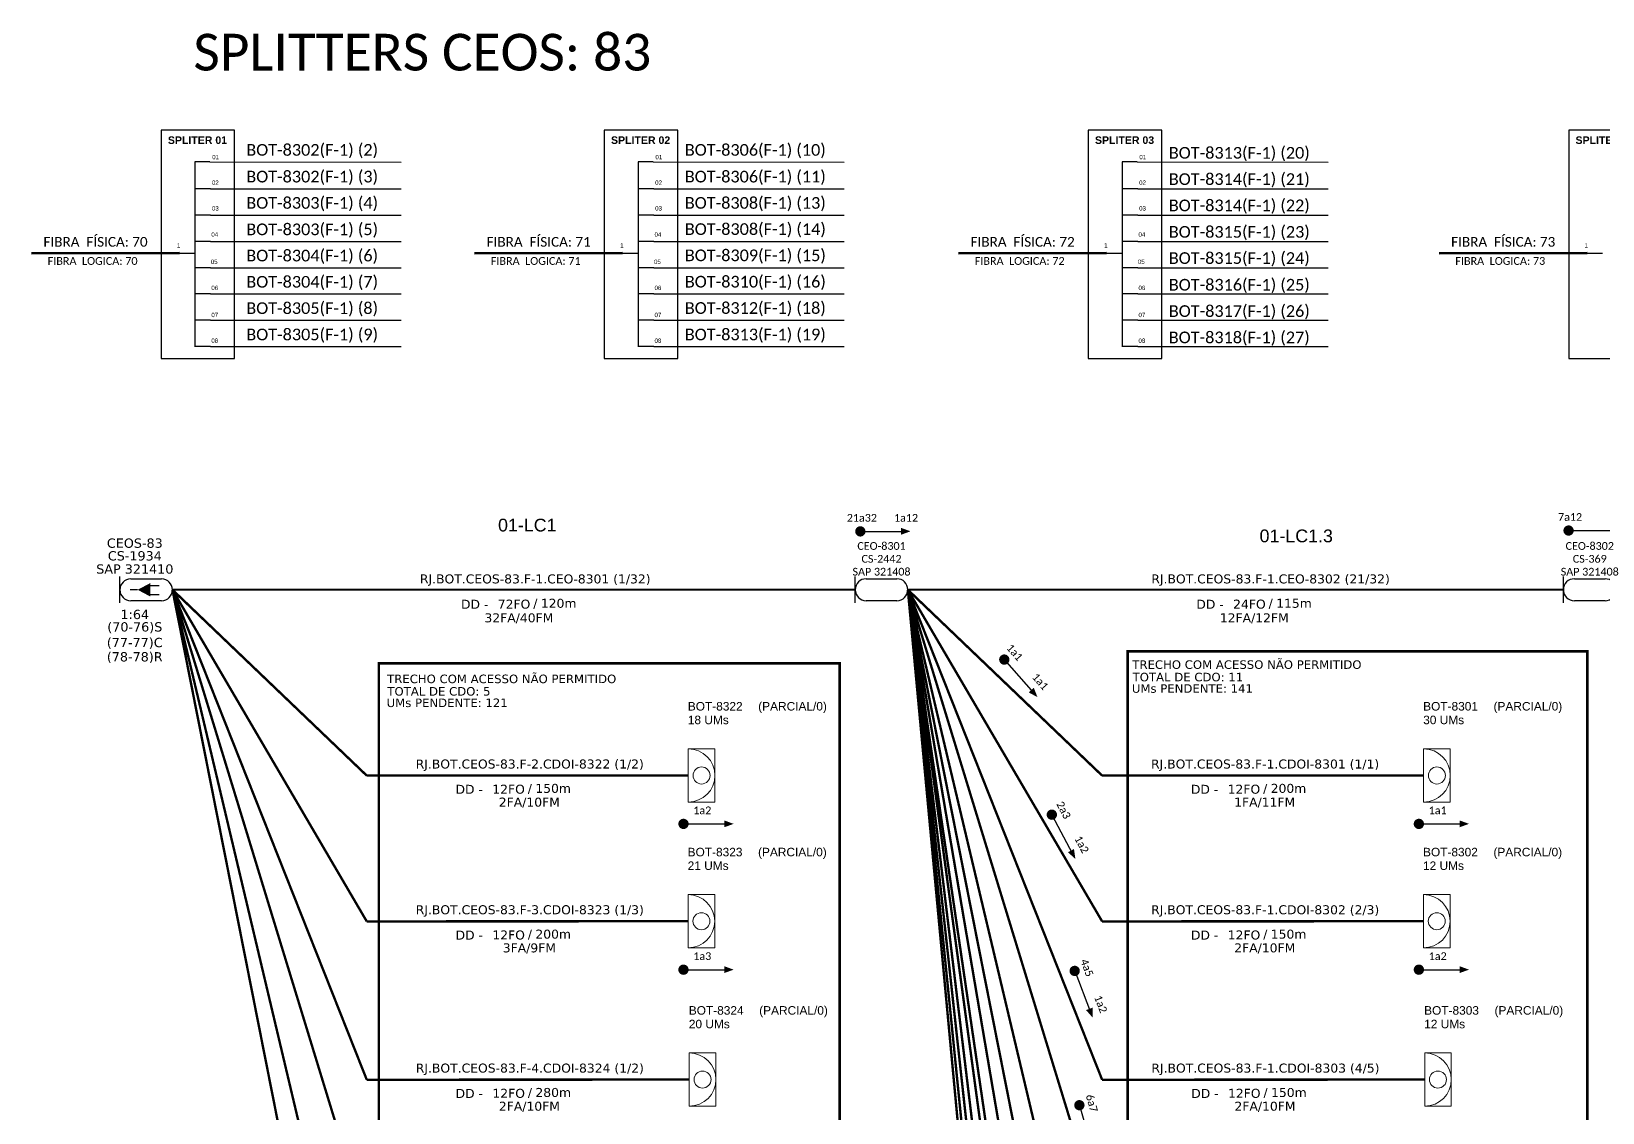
# Model space of a CAD drawing. Header units: millimetres. Extents: x 8469 to 9234, y -2805 to -2173.
# Drawn here: x 8469.5 to 8838.8, y -2427.2 to -2173 of the extents above; entities that cross this region are included whole.
import ezdxf
from ezdxf.enums import TextEntityAlignment as Align

# ---------------------------------------------------------------- set-up
doc = ezdxf.new("R2010")
doc.units = ezdxf.units.MM
doc.header["$MEASUREMENT"] = 0
for name, color, linetype, lineweight in [("20.0-LEGENDA DOS CDO'S", 1, 'Continuous', 0), ('20.1-CDO_INTERIOR', 1, 'Continuous', 0), ('40.1-ETIQUETAS', 1, 'Continuous', 20)]:
    doc.layers.add(name, color=color, linetype=linetype, lineweight=lineweight)
for name, color, linetype in [('20.4-CEOS', 1, 'Continuous'), ('CAP a instalar', 1, 'Continuous'), ('CD de instalação futura', 8, 'Continuous'), ('SETA', 7, 'Continuous')]:
    doc.layers.add(name, color=color, linetype=linetype)
doc.styles.add('ARIAL', font='arial.ttf')
doc.styles.add('siredit', font='verdana.ttf')
doc.linetypes.add('FENCELINE1', pattern='A,0.25,-0.1,[133,ltypeshp.shx,S=0.1,R=0,X=-0.1,Y=0],-0.1,1', length=1.45)

# ---------------------------------------------------------------- blocks, each defined once
blk = doc.blocks.new('CEOS_RP_CT_DRT')
at = {"layer": '20.4-CEOS', "color": 0}
for p, q in [((-4.54, 1.19), (-1.19, 1.19)), ((-1.19, -1.19), (-4.54, -1.19))]:
    blk.add_line(p, q, dxfattribs=at)
for points in [[(-5.73, -1.43), (-5.73, 1.44)], [(-3.79, 0), (-4.59, 0)], [(-2.47, 0.48), (-1.45, 0.48)], [(-2.47, -0.52), (-1.45, -0.52)]]:
    blk.add_lwpolyline(points, dxfattribs=at)
blk.add_lwpolyline([(-3.79, 0, 0, 1.47, 0), (-2.41, 0, 1.47, 1.47, 0)], format="xyseb", dxfattribs=at)
for centre, start, end in [((-4.54, 0), 90, 270), ((-1.19, 0), 270, 90)]:
    blk.add_arc(centre, 1.19, start, end, dxfattribs=at)
at = {"layer": '20.4-CEOS', "color": 7, "style": 'siredit'}
for tag, p in [('Nº_DA_CEOS', (-2.86, 5.6)), ('LOCAL', (-2.86, 4.24)), ('SAP', (-2.86, 2.78)), ('RACIO_SPLITAGEM', (-2.86, -1.88)), ('FIBRAS_SPLITTER', (-2.86, -3.58)), ('FIBRAS_TOP_C', (-2.86, -5.08)), ('RESERVA_FINAIS', (-2.86, -6.39))]:
    blk.add_attdef(tag, text='', height=1.01, dxfattribs=at).set_placement(p, align=Align.TOP_CENTER)
blk = doc.blocks.new('CDOI_INT')
at = {"layer": '20.1-CDO_INTERIOR', "color": 0, "lineweight": 18}
blk.add_lwpolyline([(4.25, -4.25), (4.25, 4.25), (0, 4.25), (0, -4.25)], close=True, dxfattribs=at)
blk.add_circle((2.12, 0), 1.36, dxfattribs=at)
blk.add_arc((0, 0), 4.25, 270, 90, dxfattribs=at)
at = {"layer": "20.0-LEGENDA DOS CDO'S", "color": 0, "style": 'ARIAL'}
for tag, p in [('CDO_N', (-0.08, 10.38)), ('SPLITER_1', (21.18, 10.38)), ('SPLITER_2', (21.19, 8.68)), ('SAP', (-0.08, 6.23)), ('SURVEY', (-0.08, 8.2)), ('1:XX', (5.94, -2.22)), ('UMS', (5.94, -4.24))]:
    blk.add_attdef(tag, p, '', height=1.36, dxfattribs=at)
blk.add_attdef('FIBRAS_UTILIZADAS', text='', height=1.36, dxfattribs=at).set_placement((15.34, 10.38), align=Align.CENTER)
blk = doc.blocks.new('ETIQUETA_RS5F')
at = {"layer": '40.1-ETIQUETAS', "color": 0, "style": 'siredit'}
blk.add_text('/', height=1.5, dxfattribs=at).set_placement((1.55, -1.95), align=Align.MIDDLE_RIGHT)
for tag, p in [('ETIQUETA_R_SECUNDARIA', (1.18, 2.1)), ('ETIQUETA_R_PRIMARIA', (1.18, 4.1)), ('F_ATIVAS/F_MORTAS', (1.11, -4.24))]:
    blk.add_attdef(tag, text='', height=1.5, dxfattribs=at).set_placement(p, align=Align.MIDDLE_CENTER)
for tag, p in [('TIPO_CABO', (-6.62, -2.12)), ('CAP_CABO', (0.37, -2.09))]:
    blk.add_attdef(tag, text='', height=1.5, dxfattribs=at).set_placement(p, align=Align.MIDDLE_RIGHT)
blk.add_attdef('METROS', text='', height=1.5, dxfattribs=at).set_placement((2.11, -1.95), align=Align.MIDDLE_LEFT)
for tag, p in [('FUSÃO_1', (0.82, -8.39)), ('FUSÃO_2', (0.82, -10.6)), ('FUSÃO_3', (0.82, -12.93)), ('FUSÃO_4', (0.82, -15.14)), ('FUSÃO_5', (0.82, -17.16))]:
    blk.add_attdef(tag, text='', height=1.5, dxfattribs=at).set_placement(p, align=Align.CENTER)
blk = doc.blocks.new('A$C4AE13D6C')
at = {"layer": '20.4-CEOS', "color": 1}
for p, q in [((2.58, 5.68), (9.8, 5.68)), ((9.8, 0.53), (2.58, 0.53))]:
    blk.add_line(p, q, dxfattribs=at)
blk.add_lwpolyline([(0, 0), (0, 6.21)], dxfattribs=at)
for centre, start, end in [((2.58, 3.11), 90, 270), ((9.8, 3.11), 270, 90)]:
    blk.add_arc(centre, 2.58, start, end, dxfattribs=at)

msp = doc.modelspace()

# ---------------------------------------------------------------- linework, layer by layer
at = {"color": 7, "linetype": 'Continuous'}
for p, q in [((8507.9, -2203.74), (8507.9, -2247.16)), ((8511.42, -2203.74), (8507.9, -2203.74)), ((8612.07, -2203.74), (8612.07, -2247.16)), ((8615.58, -2203.74), (8612.07, -2203.74)), ((8725.82, -2203.74), (8725.82, -2247.16)), ((8729.34, -2203.74), (8725.82, -2203.74)), ((8511.6, -2210.02), (8508.08, -2210.02)), ((8615.76, -2210.02), (8612.25, -2210.02)), ((8729.51, -2210.02), (8726, -2210.02)), ((8511.6, -2216.21), (8508.08, -2216.21)), ((8615.76, -2216.21), (8612.25, -2216.21)), ((8729.51, -2216.21), (8726, -2216.21)), ((8511.6, -2222.43), (8508.08, -2222.43)), ((8615.76, -2222.43), (8612.25, -2222.43)), ((8729.51, -2222.43), (8726, -2222.43)), ((8504.26, -2225.16), (8507.89, -2225.16)), ((8608.42, -2225.16), (8612.05, -2225.16)), ((8722.17, -2225.16), (8725.8, -2225.16)), ((8835.12, -2225.16), (8838.76, -2225.16)), ((8511.6, -2228.6), (8508.08, -2228.6)), ((8615.76, -2228.6), (8612.25, -2228.6)), ((8729.51, -2228.6), (8726, -2228.6)), ((8511.6, -2234.76), (8508.08, -2234.76)), ((8615.76, -2234.76), (8612.25, -2234.76)), ((8729.51, -2234.76), (8726, -2234.76)), ((8511.6, -2240.95), (8508.08, -2240.95)), ((8615.76, -2240.95), (8612.25, -2240.95)), ((8729.51, -2240.95), (8726, -2240.95)), ((8511.6, -2247.13), (8508.08, -2247.13)), ((8615.76, -2247.13), (8612.25, -2247.13)), ((8729.51, -2247.13), (8726, -2247.13))]:
    msp.add_line(p, q, dxfattribs=at)
at = {"color": 10, "linetype": 'Continuous'}
for p, q in [((8511.42, -2203.74), (8556.37, -2203.75)), ((8615.58, -2203.74), (8660.53, -2203.75)), ((8729.34, -2203.74), (8774.28, -2203.75)), ((8511.6, -2210.02), (8556.37, -2210.03)), ((8615.76, -2210.02), (8660.53, -2210.03)), ((8729.51, -2210.02), (8774.28, -2210.03)), ((8511.6, -2216.2), (8556.37, -2216.21)), ((8615.76, -2216.2), (8660.53, -2216.21)), ((8729.51, -2216.2), (8774.28, -2216.21)), ((8511.6, -2222.42), (8556.37, -2222.43)), ((8615.76, -2222.42), (8660.53, -2222.43)), ((8729.51, -2222.42), (8774.28, -2222.43)), ((8511.6, -2228.58), (8556.37, -2228.6)), ((8615.76, -2228.58), (8660.53, -2228.6)), ((8729.51, -2228.58), (8774.28, -2228.6)), ((8511.6, -2234.75), (8556.37, -2234.76)), ((8615.76, -2234.75), (8660.53, -2234.76)), ((8729.51, -2234.75), (8774.28, -2234.76)), ((8511.6, -2240.94), (8556.37, -2240.95)), ((8615.76, -2240.94), (8660.53, -2240.95)), ((8729.51, -2240.94), (8774.28, -2240.95)), ((8511.6, -2247.13), (8556.37, -2247.14)), ((8615.76, -2247.13), (8660.53, -2247.14)), ((8729.51, -2247.13), (8774.28, -2247.14))]:
    msp.add_line(p, q, dxfattribs=at)
at = {"color": 1, "linetype": 'Continuous', "lineweight": 60}
for p, q in [((8504.26, -2225.16), (8469.47, -2225.27)), ((8608.42, -2225.16), (8573.63, -2225.27)), ((8722.17, -2225.16), (8687.38, -2225.27)), ((8835.12, -2225.16), (8800.34, -2225.27))]:
    msp.add_line(p, q, dxfattribs=at)
at = {"color": 7}
for points in [[(8499.94, -2249.95), (8517.22, -2249.95), (8517.22, -2196.29), (8499.94, -2196.29)], [(8604.1, -2249.95), (8621.38, -2249.95), (8621.38, -2196.29), (8604.1, -2196.29)], [(8717.85, -2249.95), (8735.13, -2249.95), (8735.13, -2196.29), (8717.85, -2196.29)], [(8830.8, -2249.95), (8848.08, -2249.95), (8848.08, -2196.29), (8830.8, -2196.29)]]:
    msp.add_lwpolyline(points, close=True, dxfattribs=at)
at = {"const_width": 1.21}
for points in [[(8663.7, -2290.57, 1), (8664.91, -2290.57, 1)], [(8830.17, -2290.37, 1), (8831.38, -2290.37, 1)], [(8697.74, -2320.25, 1), (8698.54, -2321.16, 1)], [(8709.03, -2356.63, 1), (8709.6, -2357.7, 1)], [(8622.13, -2359.33, 1), (8623.34, -2359.33, 1)], [(8794.98, -2359.33, 1), (8796.19, -2359.33, 1)], [(8622.13, -2393.6, 1), (8623.34, -2393.6, 1)], [(8714.47, -2393.32, 1), (8714.9, -2394.45, 1)], [(8794.98, -2393.6, 1), (8796.19, -2393.6, 1)], [(8715.63, -2424.87, 1), (8715.95, -2426.03, 1)]]:
    msp.add_lwpolyline(points, format="xyb", close=True, dxfattribs=at)
at = {"color": 3, "const_width": 0.6}
for points in [[(8727.15, -2318.79), (8835.2, -2318.79), (8835.2, -2734.81), (8727.15, -2734.81)], [(8551.14, -2321.57), (8659.47, -2321.57), (8659.47, -2510.8), (8551.14, -2510.8)]]:
    msp.add_lwpolyline(points, close=True, dxfattribs=at)
at = {"layer": 'CAP a instalar', "color": 8, "ltscale": 7, "const_width": 0.565}
for points in [[(8502.62, -2304.29), (8548.29, -2347.98)], [(8502.62, -2304.29), (8548.29, -2382.25)], [(8502.62, -2304.29), (8548.29, -2419.47)], [(8502.62, -2304.29), (8548.29, -2453.55)], [(8548.21, -2496.66), (8502.62, -2304.29)], [(8675.47, -2304.29), (8721.14, -2347.98)], [(8675.47, -2304.29), (8721.14, -2382.25)], [(8675.47, -2304.29), (8721.14, -2419.47)], [(8675.47, -2304.29), (8721.14, -2453.55)], [(8721.05, -2496.66), (8675.47, -2304.29)], [(8721.14, -2534.9), (8675.47, -2304.29)], [(8720.57, -2569.16), (8675.47, -2304.29)], [(8719.64, -2606.47), (8675.47, -2304.29)], [(8721.14, -2640.47), (8675.47, -2304.29)], [(8721.05, -2681.52), (8675.47, -2304.29)], [(8721.14, -2719.75), (8675.47, -2304.29)], [(8548.29, -2347.98), (8623.87, -2347.95)], [(8721.14, -2347.98), (8796.71, -2347.95)], [(8548.29, -2382.25), (8623.83, -2382.21)], [(8721.14, -2382.25), (8796.68, -2382.21)], [(8548.29, -2419.47), (8624.1, -2419.43)], [(8721.14, -2419.47), (8796.95, -2419.43)]]:
    msp.add_lwpolyline(points, dxfattribs=at)
at = {"layer": 'CAP a instalar', "color": 10, "linetype": 'FENCELINE1', "ltscale": 7, "const_width": 0.565}
for points in [[(8548.29, -2534.9), (8502.62, -2304.29)], [(8721.14, -2757.46), (8675.47, -2304.29)], [(8721.14, -2791.54), (8675.47, -2304.29)]]:
    msp.add_lwpolyline(points, dxfattribs=at)
at = {"layer": 'CAP a instalar', "color": 10, "ltscale": 7, "const_width": 0.467}
for points in [[(8502.62, -2304.29), (8663.09, -2304.29)], [(8675.47, -2304.29), (8829.56, -2304.29)]]:
    msp.add_lwpolyline(points, dxfattribs=at)
at = {"layer": 'SETA'}
for points in [[(8664.31, -2290.57), (8674.71, -2290.57)], [(8830.78, -2290.37), (8841.18, -2290.37)], [(8698.14, -2320.71), (8705.01, -2328.52)], [(8622.74, -2359.33), (8633.14, -2359.33)], [(8709.32, -2357.17), (8714.18, -2366.36)], [(8795.58, -2359.33), (8805.99, -2359.33)], [(8622.74, -2393.6), (8633.14, -2393.6)], [(8714.69, -2393.88), (8718.41, -2403.6)], [(8795.58, -2393.6), (8805.99, -2393.6)], [(8715.79, -2425.45), (8718.6, -2435.46)]]:
    msp.add_lwpolyline(points, dxfattribs=at)
for points in [[(8673.87, -2289.74), (8676.09, -2290.55), (8673.87, -2291.36)], [(8705.08, -2327.35), (8705.94, -2329.54), (8703.87, -2328.41)], [(8632.31, -2358.51), (8634.52, -2359.32), (8632.31, -2360.12)], [(8805.15, -2358.51), (8807.37, -2359.32), (8805.15, -2360.12)], [(8714.52, -2365.24), (8714.85, -2367.58), (8713.1, -2365.99)], [(8632.31, -2392.78), (8634.52, -2393.59), (8632.31, -2394.39)], [(8805.15, -2392.78), (8807.37, -2393.59), (8805.15, -2394.39)], [(8718.88, -2402.52), (8718.92, -2404.88), (8717.37, -2403.1)]]:
    msp.add_solid(points, dxfattribs=at)

# ---------------------------------------------------------------- block references
at = {"color": 2, "linetype": 'FENCELINE1'}
for p in [(8663.09, -2307.4), (8829.56, -2307.4)]:
    msp.add_blockref('A$C4AE13D6C', p, dxfattribs=at)
at = {"layer": '20.4-CEOS'}
ref = msp.add_blockref('CEOS_RP_CT_DRT', (8502.63, -2304.3), dxfattribs=dict(at, xscale=2.161665797233582, yscale=2.161665797233582, zscale=2.161665791999999))
ref.add_attrib('Nº_DA_CEOS', 'CEOS-83', dxfattribs={"color": 7, "height": 2.183, "style": 'siredit'}).set_placement((8493.77, -2292.24), align=Align.TOP_CENTER)
ref.add_attrib('LOCAL', 'CS-1934', dxfattribs={"color": 7, "height": 2.183, "style": 'siredit'}).set_placement((8493.77, -2295.22), align=Align.TOP_CENTER)
ref.add_attrib('SAP', 'SAP 321410', dxfattribs={"color": 7, "height": 2.183, "style": 'siredit'}).set_placement((8493.77, -2298.32), align=Align.TOP_CENTER)
ref.add_attrib('RACIO_SPLITAGEM', '1:64', dxfattribs={"color": 7, "height": 2.183, "style": 'siredit'}).set_placement((8493.77, -2309), align=Align.TOP_CENTER)
ref.add_attrib('FIBRAS_SPLITTER', '(70-76)S', dxfattribs={"color": 7, "height": 2.183, "style": 'siredit'}).set_placement((8493.77, -2311.92), align=Align.TOP_CENTER)
ref.add_attrib('FIBRAS_TOP_C', '(77-77)C', dxfattribs={"color": 7, "height": 2.183, "style": 'siredit'}).set_placement((8493.75, -2315.6), align=Align.TOP_CENTER)
ref.add_attrib('RESERVA_FINAIS', '(78-78)R', dxfattribs={"color": 7, "height": 2.183, "style": 'siredit'}).set_placement((8493.75, -2318.96), align=Align.TOP_CENTER)
at = {"layer": 'CAP a instalar', "color": 1, "linetype": 'FENCELINE1', "ltscale": 7}
ref = msp.add_blockref('ETIQUETA_RS5F', (8586.22, -2304.71), dxfattribs=dict(at, xscale=1.411343981848631, yscale=1.411343981849711, zscale=1.411343981849999))
ref.add_attrib('ETIQUETA_R_SECUNDARIA', 'RJ.BOT.CEOS-83.F-1.CEO-8301 (1/32)', dxfattribs={"layer": '40.1-ETIQUETAS', "color": 0, "height": 2.117, "style": 'siredit'}).set_placement((8587.89, -2301.74), align=Align.MIDDLE_CENTER)
ref.add_attrib('TIPO_CABO', 'DD -', dxfattribs={"layer": '40.1-ETIQUETAS', "color": 0, "height": 2.117, "style": 'siredit'}).set_placement((8576.88, -2307.7), align=Align.MIDDLE_RIGHT)
ref.add_attrib('CAP_CABO', '72FO', dxfattribs={"layer": '40.1-ETIQUETAS', "color": 0, "height": 2.117, "style": 'siredit'}).set_placement((8586.73, -2307.67), align=Align.MIDDLE_RIGHT)
ref.add_attrib('METROS', '120m', dxfattribs={"layer": '40.1-ETIQUETAS', "color": 0, "height": 2.117, "style": 'siredit'}).set_placement((8589.2, -2307.47), align=Align.MIDDLE_LEFT)
ref.add_attrib('F_ATIVAS/F_MORTAS', '32FA/40FM', dxfattribs={"layer": '40.1-ETIQUETAS', "color": 0, "height": 2.117, "style": 'siredit'}).set_placement((8584.05, -2310.89), align=Align.MIDDLE_CENTER)
ref = msp.add_blockref('ETIQUETA_RS5F', (8759.06, -2304.71), dxfattribs=dict(at, xscale=1.411343981848631, yscale=1.411343981849711, zscale=1.411343981849999))
ref.add_attrib('ETIQUETA_R_SECUNDARIA', 'RJ.BOT.CEOS-83.F-1.CEO-8302 (21/32)', dxfattribs={"layer": '40.1-ETIQUETAS', "color": 0, "height": 2.117, "style": 'siredit'}).set_placement((8760.73, -2301.74), align=Align.MIDDLE_CENTER)
ref.add_attrib('TIPO_CABO', 'DD -', dxfattribs={"layer": '40.1-ETIQUETAS', "color": 0, "height": 2.117, "style": 'siredit'}).set_placement((8749.72, -2307.7), align=Align.MIDDLE_RIGHT)
ref.add_attrib('CAP_CABO', '24FO', dxfattribs={"layer": '40.1-ETIQUETAS', "color": 0, "height": 2.117, "style": 'siredit'}).set_placement((8759.58, -2307.67), align=Align.MIDDLE_RIGHT)
ref.add_attrib('METROS', '115m', dxfattribs={"layer": '40.1-ETIQUETAS', "color": 0, "height": 2.117, "style": 'siredit'}).set_placement((8762.04, -2307.47), align=Align.MIDDLE_LEFT)
ref.add_attrib('F_ATIVAS/F_MORTAS', '12FA/12FM', dxfattribs={"layer": '40.1-ETIQUETAS', "color": 0, "height": 2.117, "style": 'siredit'}).set_placement((8756.89, -2310.89), align=Align.MIDDLE_CENTER)
at = {"layer": 'CAP a instalar', "color": 8, "linetype": 'FENCELINE1', "ltscale": 7}
ref = msp.add_blockref('ETIQUETA_RS5F', (8584.93, -2348.22), dxfattribs=dict(at, xscale=1.411343981848631, yscale=1.411343981849711, zscale=1.411343981849999))
ref.add_attrib('ETIQUETA_R_SECUNDARIA', 'RJ.BOT.CEOS-83.F-2.CDOI-8322 (1/2)', dxfattribs={"layer": '40.1-ETIQUETAS', "color": 0, "height": 2.117, "style": 'siredit'}).set_placement((8586.6, -2345.25), align=Align.MIDDLE_CENTER)
ref.add_attrib('TIPO_CABO', 'DD -', dxfattribs={"layer": '40.1-ETIQUETAS', "color": 0, "height": 2.117, "style": 'siredit'}).set_placement((8575.59, -2351.2), align=Align.MIDDLE_RIGHT)
ref.add_attrib('CAP_CABO', '12FO', dxfattribs={"layer": '40.1-ETIQUETAS', "color": 0, "height": 2.117, "style": 'siredit'}).set_placement((8585.45, -2351.17), align=Align.MIDDLE_RIGHT)
ref.add_attrib('METROS', '150m', dxfattribs={"layer": '40.1-ETIQUETAS', "color": 0, "height": 2.117, "style": 'siredit'}).set_placement((8587.91, -2350.97), align=Align.MIDDLE_LEFT)
ref.add_attrib('F_ATIVAS/F_MORTAS', '2FA/10FM', dxfattribs={"layer": '40.1-ETIQUETAS', "color": 0, "height": 2.117, "style": 'siredit'}).set_placement((8586.5, -2354.21), align=Align.MIDDLE_CENTER)
ref = msp.add_blockref('ETIQUETA_RS5F', (8757.77, -2348.22), dxfattribs=dict(at, xscale=1.411343981848631, yscale=1.411343981849711, zscale=1.411343981849999))
ref.add_attrib('ETIQUETA_R_SECUNDARIA', 'RJ.BOT.CEOS-83.F-1.CDOI-8301 (1/1)', dxfattribs={"layer": '40.1-ETIQUETAS', "color": 0, "height": 2.117, "style": 'siredit'}).set_placement((8759.44, -2345.25), align=Align.MIDDLE_CENTER)
ref.add_attrib('TIPO_CABO', 'DD -', dxfattribs={"layer": '40.1-ETIQUETAS', "color": 0, "height": 2.117, "style": 'siredit'}).set_placement((8748.44, -2351.2), align=Align.MIDDLE_RIGHT)
ref.add_attrib('CAP_CABO', '12FO', dxfattribs={"layer": '40.1-ETIQUETAS', "color": 0, "height": 2.117, "style": 'siredit'}).set_placement((8758.29, -2351.17), align=Align.MIDDLE_RIGHT)
ref.add_attrib('METROS', '200m', dxfattribs={"layer": '40.1-ETIQUETAS', "color": 0, "height": 2.117, "style": 'siredit'}).set_placement((8760.75, -2350.97), align=Align.MIDDLE_LEFT)
ref.add_attrib('F_ATIVAS/F_MORTAS', '1FA/11FM', dxfattribs={"layer": '40.1-ETIQUETAS', "color": 0, "height": 2.117, "style": 'siredit'}).set_placement((8759.34, -2354.21), align=Align.MIDDLE_CENTER)
ref = msp.add_blockref('ETIQUETA_RS5F', (8584.94, -2382.48), dxfattribs=dict(at, xscale=1.411343981848631, yscale=1.411343981849711, zscale=1.411343981849999))
ref.add_attrib('ETIQUETA_R_SECUNDARIA', 'RJ.BOT.CEOS-83.F-3.CDOI-8323 (1/3)', dxfattribs={"layer": '40.1-ETIQUETAS', "color": 0, "height": 2.117, "style": 'siredit'}).set_placement((8586.61, -2379.51), align=Align.MIDDLE_CENTER)
ref.add_attrib('TIPO_CABO', 'DD -', dxfattribs={"layer": '40.1-ETIQUETAS', "color": 0, "height": 2.117, "style": 'siredit'}).set_placement((8575.61, -2385.47), align=Align.MIDDLE_RIGHT)
ref.add_attrib('CAP_CABO', '12FO', dxfattribs={"layer": '40.1-ETIQUETAS', "color": 0, "height": 2.117, "style": 'siredit'}).set_placement((8585.46, -2385.44), align=Align.MIDDLE_RIGHT)
ref.add_attrib('METROS', '200m', dxfattribs={"layer": '40.1-ETIQUETAS', "color": 0, "height": 2.117, "style": 'siredit'}).set_placement((8587.92, -2385.24), align=Align.MIDDLE_LEFT)
ref.add_attrib('F_ATIVAS/F_MORTAS', '3FA/9FM', dxfattribs={"layer": '40.1-ETIQUETAS', "color": 0, "height": 2.117, "style": 'siredit'}).set_placement((8586.51, -2388.47), align=Align.MIDDLE_CENTER)
ref = msp.add_blockref('ETIQUETA_RS5F', (8757.79, -2382.48), dxfattribs=dict(at, xscale=1.411343981848631, yscale=1.411343981849711, zscale=1.411343981849999))
ref.add_attrib('ETIQUETA_R_SECUNDARIA', 'RJ.BOT.CEOS-83.F-1.CDOI-8302 (2/3)', dxfattribs={"layer": '40.1-ETIQUETAS', "color": 0, "height": 2.117, "style": 'siredit'}).set_placement((8759.46, -2379.51), align=Align.MIDDLE_CENTER)
ref.add_attrib('TIPO_CABO', 'DD -', dxfattribs={"layer": '40.1-ETIQUETAS', "color": 0, "height": 2.117, "style": 'siredit'}).set_placement((8748.45, -2385.47), align=Align.MIDDLE_RIGHT)
ref.add_attrib('CAP_CABO', '12FO', dxfattribs={"layer": '40.1-ETIQUETAS', "color": 0, "height": 2.117, "style": 'siredit'}).set_placement((8758.31, -2385.44), align=Align.MIDDLE_RIGHT)
ref.add_attrib('METROS', '150m', dxfattribs={"layer": '40.1-ETIQUETAS', "color": 0, "height": 2.117, "style": 'siredit'}).set_placement((8760.77, -2385.24), align=Align.MIDDLE_LEFT)
ref.add_attrib('F_ATIVAS/F_MORTAS', '2FA/10FM', dxfattribs={"layer": '40.1-ETIQUETAS', "color": 0, "height": 2.117, "style": 'siredit'}).set_placement((8759.36, -2388.47), align=Align.MIDDLE_CENTER)
ref = msp.add_blockref('ETIQUETA_RS5F', (8584.95, -2419.7), dxfattribs=dict(at, xscale=1.411343981848631, yscale=1.411343981849711, zscale=1.411343981849999))
ref.add_attrib('ETIQUETA_R_SECUNDARIA', 'RJ.BOT.CEOS-83.F-4.CDOI-8324 (1/2)', dxfattribs={"layer": '40.1-ETIQUETAS', "color": 0, "height": 2.117, "style": 'siredit'}).set_placement((8586.62, -2416.73), align=Align.MIDDLE_CENTER)
ref.add_attrib('TIPO_CABO', 'DD -', dxfattribs={"layer": '40.1-ETIQUETAS', "color": 0, "height": 2.117, "style": 'siredit'}).set_placement((8575.61, -2422.69), align=Align.MIDDLE_RIGHT)
ref.add_attrib('CAP_CABO', '12FO', dxfattribs={"layer": '40.1-ETIQUETAS', "color": 0, "height": 2.117, "style": 'siredit'}).set_placement((8585.47, -2422.66), align=Align.MIDDLE_RIGHT)
ref.add_attrib('METROS', '280m', dxfattribs={"layer": '40.1-ETIQUETAS', "color": 0, "height": 2.117, "style": 'siredit'}).set_placement((8587.93, -2422.46), align=Align.MIDDLE_LEFT)
ref.add_attrib('F_ATIVAS/F_MORTAS', '2FA/10FM', dxfattribs={"layer": '40.1-ETIQUETAS', "color": 0, "height": 2.117, "style": 'siredit'}).set_placement((8586.52, -2425.69), align=Align.MIDDLE_CENTER)
ref = msp.add_blockref('ETIQUETA_RS5F', (8757.85, -2419.7), dxfattribs=dict(at, xscale=1.411343981848631, yscale=1.411343981849711, zscale=1.411343981849999))
ref.add_attrib('ETIQUETA_R_SECUNDARIA', 'RJ.BOT.CEOS-83.F-1.CDOI-8303 (4/5)', dxfattribs={"layer": '40.1-ETIQUETAS', "color": 0, "height": 2.117, "style": 'siredit'}).set_placement((8759.52, -2416.73), align=Align.MIDDLE_CENTER)
ref.add_attrib('TIPO_CABO', 'DD -', dxfattribs={"layer": '40.1-ETIQUETAS', "color": 0, "height": 2.117, "style": 'siredit'}).set_placement((8748.52, -2422.69), align=Align.MIDDLE_RIGHT)
ref.add_attrib('CAP_CABO', '12FO', dxfattribs={"layer": '40.1-ETIQUETAS', "color": 0, "height": 2.117, "style": 'siredit'}).set_placement((8758.37, -2422.66), align=Align.MIDDLE_RIGHT)
ref.add_attrib('METROS', '150m', dxfattribs={"layer": '40.1-ETIQUETAS', "color": 0, "height": 2.117, "style": 'siredit'}).set_placement((8760.84, -2422.46), align=Align.MIDDLE_LEFT)
ref.add_attrib('F_ATIVAS/F_MORTAS', '2FA/10FM', dxfattribs={"layer": '40.1-ETIQUETAS', "color": 0, "height": 2.117, "style": 'siredit'}).set_placement((8759.42, -2425.69), align=Align.MIDDLE_CENTER)
at = {"layer": 'CD de instalação futura', "color": 8, "ltscale": 11}
ref = msp.add_blockref('CDOI_INT', (8623.87, -2347.95), dxfattribs=dict(at, xscale=1.470653668531895, yscale=1.470653668531895, zscale=1.470653668531895))
ref.add_attrib('CDO_N', 'BOT-8322', (8623.75, -2332.68), dxfattribs={"layer": "20.0-LEGENDA DOS CDO'S", "color": 0, "height": 2, "style": 'ARIAL'})
ref.add_attrib('FIBRAS_UTILIZADAS', '     (PARCIAL/0)', dxfattribs={"layer": "20.0-LEGENDA DOS CDO'S", "color": 0, "height": 2.0005, "style": 'ARIAL'}).set_placement((8646.43, -2332.68), align=Align.CENTER)
ref.add_attrib('SURVEY', '18 UMs', (8623.75, -2335.89), dxfattribs={"layer": "20.0-LEGENDA DOS CDO'S", "color": 0, "height": 2, "style": 'ARIAL'})
ref = msp.add_blockref('CDOI_INT', (8796.71, -2347.95), dxfattribs=dict(at, xscale=1.470653668531895, yscale=1.470653668531895, zscale=1.470653668531895))
ref.add_attrib('CDO_N', 'BOT-8301', (8796.59, -2332.68), dxfattribs={"layer": "20.0-LEGENDA DOS CDO'S", "color": 0, "height": 2, "style": 'ARIAL'})
ref.add_attrib('FIBRAS_UTILIZADAS', '     (PARCIAL/0)', dxfattribs={"layer": "20.0-LEGENDA DOS CDO'S", "color": 0, "height": 2.0005, "style": 'ARIAL'}).set_placement((8819.27, -2332.68), align=Align.CENTER)
ref.add_attrib('SURVEY', '30 UMs', (8796.6, -2335.89), dxfattribs={"layer": "20.0-LEGENDA DOS CDO'S", "color": 0, "height": 2, "style": 'ARIAL'})
ref = msp.add_blockref('CDOI_INT', (8623.83, -2382.21), dxfattribs=dict(at, xscale=1.470653668531895, yscale=1.470653668531895, zscale=1.470653668531895))
ref.add_attrib('CDO_N', 'BOT-8323', (8623.71, -2366.95), dxfattribs={"layer": "20.0-LEGENDA DOS CDO'S", "color": 0, "height": 2, "style": 'ARIAL'})
ref.add_attrib('FIBRAS_UTILIZADAS', '     (PARCIAL/0)', dxfattribs={"layer": "20.0-LEGENDA DOS CDO'S", "color": 0, "height": 2.0005, "style": 'ARIAL'}).set_placement((8646.39, -2366.95), align=Align.CENTER)
ref.add_attrib('SURVEY', '21 UMs', (8623.72, -2370.15), dxfattribs={"layer": "20.0-LEGENDA DOS CDO'S", "color": 0, "height": 2, "style": 'ARIAL'})
ref = msp.add_blockref('CDOI_INT', (8796.68, -2382.21), dxfattribs=dict(at, xscale=1.470653668531895, yscale=1.470653668531895, zscale=1.470653668531895))
ref.add_attrib('CDO_N', 'BOT-8302', (8796.56, -2366.95), dxfattribs={"layer": "20.0-LEGENDA DOS CDO'S", "color": 0, "height": 2, "style": 'ARIAL'})
ref.add_attrib('FIBRAS_UTILIZADAS', '     (PARCIAL/0)', dxfattribs={"layer": "20.0-LEGENDA DOS CDO'S", "color": 0, "height": 2.0005, "style": 'ARIAL'}).set_placement((8819.24, -2366.95), align=Align.CENTER)
ref.add_attrib('SURVEY', '12 UMs', (8796.56, -2370.15), dxfattribs={"layer": "20.0-LEGENDA DOS CDO'S", "color": 0, "height": 2, "style": 'ARIAL'})
ref = msp.add_blockref('CDOI_INT', (8624.1, -2419.43), dxfattribs=dict(at, xscale=1.470653668531895, yscale=1.470653668531895, zscale=1.470653668531895))
ref.add_attrib('CDO_N', 'BOT-8324', (8623.98, -2404.17), dxfattribs={"layer": "20.0-LEGENDA DOS CDO'S", "color": 0, "height": 2, "style": 'ARIAL'})
ref.add_attrib('FIBRAS_UTILIZADAS', '     (PARCIAL/0)', dxfattribs={"layer": "20.0-LEGENDA DOS CDO'S", "color": 0, "height": 2.0005, "style": 'ARIAL'}).set_placement((8646.66, -2404.17), align=Align.CENTER)
ref.add_attrib('SURVEY', '20 UMs', (8623.99, -2407.37), dxfattribs={"layer": "20.0-LEGENDA DOS CDO'S", "color": 0, "height": 2, "style": 'ARIAL'})
ref = msp.add_blockref('CDOI_INT', (8796.95, -2419.43), dxfattribs=dict(at, xscale=1.470653668531895, yscale=1.470653668531895, zscale=1.470653668531895))
ref.add_attrib('CDO_N', 'BOT-8303', (8796.82, -2404.17), dxfattribs={"layer": "20.0-LEGENDA DOS CDO'S", "color": 0, "height": 2, "style": 'ARIAL'})
ref.add_attrib('FIBRAS_UTILIZADAS', '     (PARCIAL/0)', dxfattribs={"layer": "20.0-LEGENDA DOS CDO'S", "color": 0, "height": 2.0005, "style": 'ARIAL'}).set_placement((8819.5, -2404.17), align=Align.CENTER)
ref.add_attrib('SURVEY', '12 UMs', (8796.83, -2407.37), dxfattribs={"layer": "20.0-LEGENDA DOS CDO'S", "color": 0, "height": 2, "style": 'ARIAL'})

# ---------------------------------------------------------------- texts
at = {"color": 3}
for s, height, style, p in [('01-LC1', 3, 'ARIAL', (8579.15, -2290.59)), ('01-LC1.3', 3, 'ARIAL', (8758.14, -2293.13)), ('TRECHO COM ACESSO NÃO PERMITIDO', 2, 'siredit', (8728.23, -2322.88)), ('TRECHO COM ACESSO NÃO PERMITIDO', 2, 'siredit', (8553.07, -2326.24)), ('TOTAL DE CDO: 11', 2, 'siredit', (8728.3, -2325.81)), ('UMs PENDENTE: 141', 2, 'siredit', (8728.12, -2328.5)), ('TOTAL DE CDO: 5', 2, 'siredit', (8553.13, -2329.17)), ('UMs PENDENTE: 121', 2, 'siredit', (8552.96, -2331.86))]:
    msp.add_text(s, height=height, dxfattribs=dict(at, style=style)).set_placement(p)
at = {"attachment_point": 5}
for s, insert, char_height, width in [('{\\fCalibri|b0|i0|c0|p34;\\C7;SPLITTERS CEOS: 83}', (8561.35, -2177.98), 8.64, 131.666), ('{\\fArial|b1|i0|c0|p34;\\H1x;\\C10;SPLITER 01}', (8508.5, -2198.62), 1.7753, 17.28), ('\\pt9;{\\fCalibri|b0|i0|c0|p34;\\C7;BOT-8302(F-1) (2)}', (8535.46, -2201.19), 2.7432, 40.9104), ('{\\fArial|b1|i0|c0|p34;\\C10;SPLITER 02}', (8612.66, -2198.62), 1.7753, 17.28), ('\\pt9;{\\fCalibri|b0|i0|c0|p34;\\C7;BOT-8306(F-1) (10)}', (8639.62, -2201.19), 2.7432, 40.9104), ('{\\fArial|b1|i0|c0|p34;\\C10;SPLITER 03}', (8726.41, -2198.62), 1.7753, 17.28), ('\\pt9;{\\fCalibri|b0|i0|c0|p34;\\C7;BOT-8313(F-1) (20)}', (8753.38, -2201.88), 2.7432, 40.9104), ('{\\fArial|b1|i0|c0|p34;\\C10;SPLITER 04}', (8839.36, -2198.62), 1.7753, 17.28), ('\\C7;\\fArial|b0|i0|;\\H1.0273588255048;01 ', (8512.77, -2202.59), 1.7753, 3.5602), ('\\C7;\\fArial|b0|i0|;\\H1.0273588255048;01 ', (8616.93, -2202.59), 1.7753, 3.5602), ('\\C7;\\fArial|b0|i0|;\\H1.0273588255048;01 ', (8730.68, -2202.59), 1.7753, 3.5602), ('\\C7;\\fArial|b0|i0|;\\H1.0273588255048;02 ', (8512.71, -2208.6), 1.7753, 3.7582), ('\\pt9;{\\fCalibri|b0|i0|c0|p34;\\C7;BOT-8302(F-1) (3)}', (8535.46, -2207.47), 2.7432, 40.9104), ('\\C7;\\fArial|b0|i0|;\\H1.0273588255048;02 ', (8616.88, -2208.6), 1.7753, 3.7582), ('\\pt9;{\\fCalibri|b0|i0|c0|p34;\\C7;BOT-8306(F-1) (11)}', (8639.62, -2207.47), 2.7432, 40.9104), ('\\C7;\\fArial|b0|i0|;\\H1.0273588255048;02 ', (8730.63, -2208.6), 1.7753, 3.7582), ('\\pt9;{\\fCalibri|b0|i0|c0|p34;\\C7;BOT-8314(F-1) (21)}', (8753.38, -2208.06), 2.7432, 40.9104), ('\\pt9;{\\fCalibri|b0|i0|c0|p34;\\C7;BOT-8303(F-1) (4)}', (8535.46, -2213.65), 2.7432, 40.9104), ('\\pt9;{\\fCalibri|b0|i0|c0|p34;\\C7;BOT-8308(F-1) (13)}', (8639.62, -2213.65), 2.7432, 40.9104), ('\\C7;\\fArial|b0|i0|;\\H1.0273588255048;03 ', (8512.71, -2214.64), 1.7753, 3.456), ('\\C7;\\fArial|b0|i0|;\\H1.0273588255048;03 ', (8616.88, -2214.64), 1.7753, 3.456), ('\\C7;\\fArial|b0|i0|;\\H1.0273588255048;03 ', (8730.63, -2214.64), 1.7753, 3.456), ('\\pt9;{\\fCalibri|b0|i0|c0|p34;\\C7;BOT-8314(F-1) (22)}', (8753.38, -2214.24), 2.7432, 40.9104), ('\\pt9;{\\fCalibri|b0|i0|c0|p34;\\C7;BOT-8303(F-1) (5)}', (8535.46, -2219.87), 2.7432, 40.9104), ('\\pt9;{\\fCalibri|b0|i0|c0|p34;\\C7;BOT-8308(F-1) (14)}', (8639.63, -2219.81), 2.7432, 40.9104), ('\\pt9;{\\fCalibri|b0|i0|c0|p34;\\C7;BOT-8315(F-1) (23)}', (8753.38, -2220.46), 2.7432, 40.9104), ('{\\fCalibri|b0|i0|c0|p34;\\C7;FIBRA  FÍSICA: 70}', (8484.54, -2222.52), 2.2859, 34.56), ('\\C7;\\fArial|b0|i0|;\\H1.0273588255048;1', (8504.09, -2223.34), 1.7753, 1.7584), ('\\C7;\\fArial|b0|i0|;\\H1.0273588255048;04 ', (8512.56, -2220.79), 1.7753, 3.7582), ('{\\fCalibri|b0|i0|c0|p34;\\C7;FIBRA  FÍSICA: 71}', (8588.7, -2222.52), 2.2859, 34.56), ('\\C7;\\fArial|b0|i0|;\\H1.0273588255048;1', (8608.25, -2223.34), 1.7753, 1.7584), ('\\C7;\\fArial|b0|i0|;\\H1.0273588255048;04 ', (8616.73, -2220.79), 1.7753, 3.7582), ('{\\fCalibri|b0|i0|c0|p34;\\C7;FIBRA  FÍSICA: 72}', (8702.45, -2222.52), 2.2859, 34.56), ('\\C7;\\fArial|b0|i0|;\\H1.0273588255048;1', (8722, -2223.34), 1.7753, 1.7584), ('\\C7;\\fArial|b0|i0|;\\H1.0273588255048;04 ', (8730.48, -2220.79), 1.7753, 3.7582), ('{\\fCalibri|b0|i0|c0|p34;\\C7;FIBRA  FÍSICA: 73}', (8815.41, -2222.52), 2.2859, 34.56), ('\\C7;\\fArial|b0|i0|;\\H1.0273588255048;1', (8834.96, -2223.34), 1.7753, 1.7584), ('{\\fCalibri|b0|i0|c0|p34;\\C7;FIBRA  LOGICA: 70}', (8483.85, -2227.01), 1.8289, 34.56), ('\\C7;\\fArial|b0|i0|;\\H1.0273588255048;05 ', (8512.43, -2227.2), 1.7753, 4.6222), ('\\pt9;{\\fCalibri|b0|i0|c0|p34;\\C7;BOT-8304(F-1) (6)}', (8535.46, -2226.03), 2.7432, 40.9104), ('{\\fCalibri|b0|i0|c0|p34;\\C7;FIBRA  LOGICA: 71}', (8588.01, -2227.01), 1.8289, 34.56), ('\\C7;\\fArial|b0|i0|;\\H1.0273588255048;05 ', (8616.6, -2227.2), 1.7753, 4.6222), ('\\pt9;{\\fCalibri|b0|i0|c0|p34;\\C7;BOT-8309(F-1) (15)}', (8639.63, -2225.98), 2.7432, 40.9104), ('{\\fCalibri|b0|i0|c0|p34;\\C7;FIBRA  LOGICA: 72}', (8701.76, -2227.01), 1.8289, 34.56), ('\\C7;\\fArial|b0|i0|;\\H1.0273588255048;05 ', (8730.35, -2227.2), 1.7753, 4.6222), ('\\pt9;{\\fCalibri|b0|i0|c0|p34;\\C7;BOT-8315(F-1) (24)}', (8753.38, -2226.62), 2.7432, 40.9104), ('{\\fCalibri|b0|i0|c0|p34;\\C7;FIBRA  LOGICA: 73}', (8814.72, -2227.01), 1.8289, 34.56), ('\\pt9;{\\fCalibri|b0|i0|c0|p34;\\C7;BOT-8304(F-1) (7)}', (8535.46, -2232.2), 2.7432, 40.9104), ('\\pt9;{\\fCalibri|b0|i0|c0|p34;\\C7;BOT-8310(F-1) (16)}', (8639.63, -2232.17), 2.7432, 40.9104), ('\\C7;\\fArial|b0|i0|;\\H1.0273588255048;06 ', (8512.56, -2233.34), 1.7753, 3.7582), ('\\C7;\\fArial|b0|i0|;\\H1.0273588255048;06 ', (8616.73, -2233.34), 1.7753, 3.7582), ('\\C7;\\fArial|b0|i0|;\\H1.0273588255048;06 ', (8730.48, -2233.34), 1.7753, 3.7582), ('\\pt9;{\\fCalibri|b0|i0|c0|p34;\\C7;BOT-8316(F-1) (25)}', (8753.38, -2232.89), 2.7432, 40.9104), ('\\pt9;{\\fCalibri|b0|i0|c0|p34;\\C7;BOT-8305(F-1) (8)}', (8535.46, -2238.39), 2.7432, 40.9104), ('\\pt9;{\\fCalibri|b0|i0|c0|p34;\\C7;BOT-8312(F-1) (18)}', (8639.62, -2238.36), 2.7432, 40.9104), ('\\pt9;{\\fCalibri|b0|i0|c0|p34;\\C7;BOT-8317(F-1) (26)}', (8753.38, -2239.08), 2.7432, 40.9104), ('\\C7;\\fArial|b0|i0|;\\H1.0273588255048;07 ', (8512.56, -2239.7), 1.7753, 3.7582), ('\\C7;\\fArial|b0|i0|;\\H1.0273588255048;07 ', (8616.73, -2239.7), 1.7753, 3.7582), ('\\C7;\\fArial|b0|i0|;\\H1.0273588255048;07 ', (8730.48, -2239.7), 1.7753, 3.7582), ('\\C7;\\fArial|b0|i0|;\\H1.0273588255048;08 ', (8512.56, -2245.75), 1.7753, 3.7582), ('\\pt9;{\\fCalibri|b0|i0|c0|p34;\\C7;BOT-8305(F-1) (9)}', (8535.46, -2244.58), 2.7432, 40.9104), ('\\C7;\\fArial|b0|i0|;\\H1.0273588255048;08 ', (8616.73, -2245.75), 1.7753, 3.7582), ('\\pt9;{\\fCalibri|b0|i0|c0|p34;\\C7;BOT-8313(F-1) (19)}', (8639.62, -2244.58), 2.7432, 40.9104), ('\\C7;\\fArial|b0|i0|;\\H1.0273588255048;08 ', (8730.48, -2245.75), 1.7753, 3.7582), ('\\pt9;{\\fCalibri|b0|i0|c0|p34;\\C7;BOT-8318(F-1) (27)}', (8753.37, -2245.27), 2.7432, 40.9104), ('{\\fCalibri|b0|i0|c0|p34;\\C7;21a32}', (8664.66, -2287.39), 1.815, 30.6841), ('{\\fCalibri|b0|i0|c0|p34;\\C7;1a12}', (8675.05, -2287.39), 1.815, 30.6841), ('{\\fCalibri|b0|i0|c0|p34;\\C7;7a12}', (8831.13, -2287.19), 1.815, 30.6841), ('{\\fCalibri|b0|i0|c0|p34;\\C1;CEO-8302\\PCS-369\\PSAP 321408}', (8835.75, -2297.03), 1.815, 30.6841), ('{\\fCalibri|b0|i0|c0|p34;\\C7;1a2}', (8627.16, -2356.15), 1.815, 30.6841), ('{\\fCalibri|b0|i0|c0|p34;\\C7;1a1}', (8800.01, -2356.15), 1.815, 30.6841), ('{\\fCalibri|b0|i0|c0|p34;\\C7;1a3}', (8627.16, -2390.42), 1.815, 30.6841), ('{\\fCalibri|b0|i0|c0|p34;\\C7;1a2}', (8800.01, -2390.42), 1.815, 30.6841)]:
    msp.add_mtext(s, dxfattribs=dict(at, insert=insert, char_height=char_height, width=width))
at = {"color": 1, "insert": (8669.28, -2297.03), "char_height": 1.815, "width": 30.6841, "attachment_point": 5}
msp.add_mtext('{\\fCalibri|b0|i0|c0|p34;CEO-8301\\PCS-2442\\PSAP 321408}', dxfattribs=at)
at = {"char_height": 1.815, "width": 30.6841, "attachment_point": 5}
for s, insert, rotation in [('{\\fCalibri|b0|i0|c0|p34;\\C7;1a1}', (8700.58, -2319.02), 311.341), ('{\\fCalibri|b0|i0|c0|p34;\\C7;1a1}', (8706.6, -2325.88), 311.341), ('{\\fCalibri|b0|i0|c0|p34;\\C7;2a3}', (8712.09, -2356.09), 297.898), ('{\\fCalibri|b0|i0|c0|p34;\\C7;1a2}', (8716.34, -2364.17), 297.898), ('{\\fCalibri|b0|i0|c0|p34;\\C7;4a5}', (8717.57, -2393.15), 290.9592), ('{\\fCalibri|b0|i0|c0|p34;\\C7;1a2}', (8720.81, -2401.68), 290.9592), ('{\\fCalibri|b0|i0|c0|p34;\\C7;6a7}', (8718.72, -2424.98), 285.6957)]:
    msp.add_mtext(s, dxfattribs=dict(at, insert=insert, rotation=rotation))

doc.saveas('drawing.dxf')
